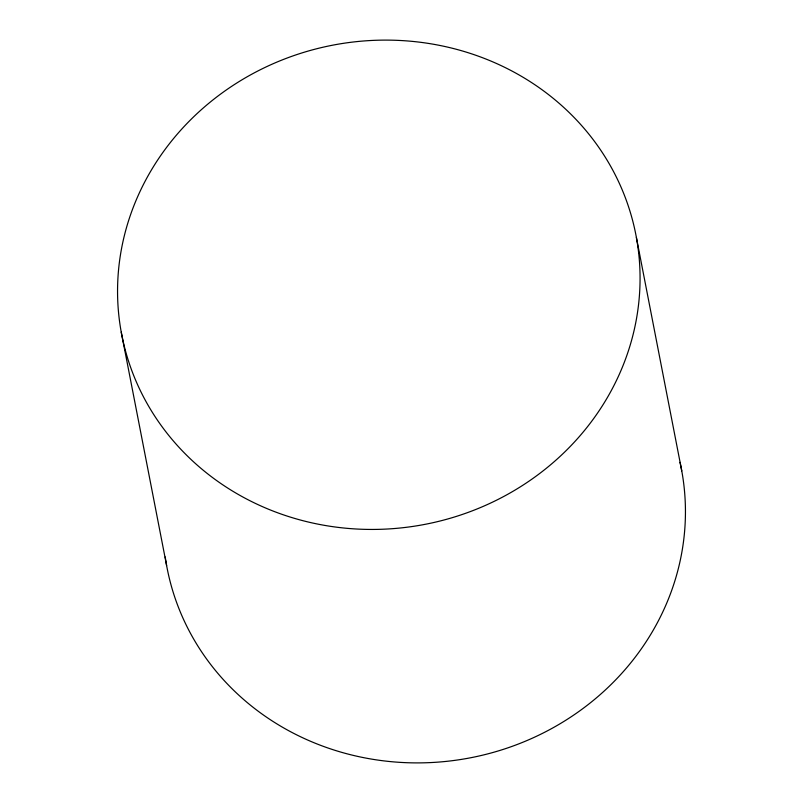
<?xml version="1.0" encoding="UTF-8"?>
<svg xmlns="http://www.w3.org/2000/svg" width="803" height="803" viewBox="0 0 803 803"><rect width="100%" height="100%" fill="white"/><g stroke="black" fill="none" stroke-linecap="round" stroke-linejoin="round"><path stroke-width="1.2" d="M636.377 237.427A261.888 243.992 -11 0 1 287.906 516.329A261.888 243.992 -11 0 1 212.153 100.556A261.888 243.992 -11 0 1 636.377 237.427L681.757 470.879M121.243 332.121L166.622 565.573M680.031 462.347A261.888 243.992 -11 0 1 467.928 758.273A261.888 243.992 -11 0 1 165.227 556.971"/></g></svg>
